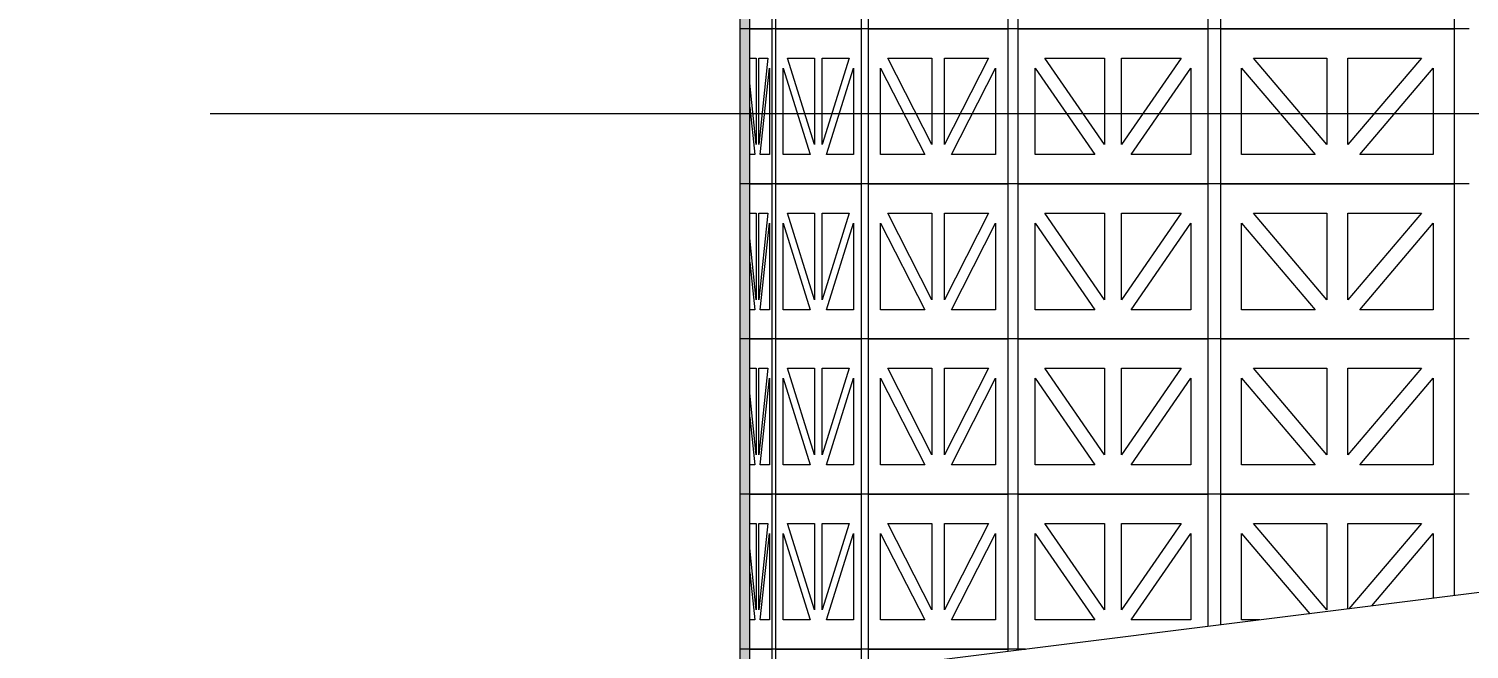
# Model space of a CAD drawing. Header units: millimetres. Extents: x -12186 to 152825, y -4386 to 9463.
# Drawn here: x -3771 to -2787, y 742 to 1166 of the extents above; entities that cross this region are included whole.
import ezdxf

# ---------------------------------------------------------------- set-up
doc = ezdxf.new("R2010")
doc.units = ezdxf.units.MM
for name, color, linetype, lineweight in [('A-FLOR-HRAL', 11, 'Continuous', 5), ('A-GLAZ-CURT', 52, 'Continuous', 5), ('G-ANNO-TEXT', 231, 'Continuous', 5)]:
    doc.layers.add(name, color=color, linetype=linetype, lineweight=lineweight)
doc.styles.add('Arial_4', font='arial.ttf', dxfattribs={"width": 0.9, "height": 150})

# ---------------------------------------------------------------- blocks, each defined once
blk = doc.blocks.new('System Panel - Glazed-V7-Section A-A')
at = {"layer": 'A-GLAZ-CURT'}
h = blk.add_hatch(color=256, dxfattribs=at)
h.paths.add_polyline_path([(-3285.25, 636), (-3278.75, 637.05), (-3278.75, 668.06), (-3285.25, 667.25), (-3285.25, 637.05)])
h.paths.add_polyline_path([(-3285.25, 717.63), (-3278.75, 718.45), (-3278.75, 742), (-3285.25, 742), (-3285.25, 720.05)])
for p, q in [((-3285.25, 717.63), (-3285.25, 742)), ((-3278.75, 742), (-3285.25, 742)), ((-3278.75, 742), (-3278.75, 718.45)), ((-3285.25, 636), (-3285.25, 667.25)), ((-3278.75, 668.06), (-3278.75, 636)), ((-3278.75, 636), (-3285.25, 636))]:
    blk.add_line(p, q, dxfattribs=at)
blk = doc.blocks.new('System Panel - Glazed-V4-Section A-A')
at = {"layer": 'A-GLAZ-CURT'}
blk.add_hatch(color=256, dxfattribs=at).paths.add_polyline_path([(-3285.25, 106), (-3278.75, 106), (-3278.75, 212), (-3285.25, 212), (-3285.25, 122.43)])
for p, q in [((-3285.25, 106), (-3285.25, 212)), ((-3278.75, 212), (-3285.25, 212)), ((-3278.75, 212), (-3278.75, 106)), ((-3278.75, 106), (-3285.25, 106))]:
    blk.add_line(p, q, dxfattribs=at)
blk = doc.blocks.new('The BREEZEBLOCK Family1 - The BREEZEBLOCK Family1-V54-Section A-A')
at = {"layer": 'A-GLAZ-CURT'}
for p, q in [((-3263.43, 742), (-3278.64, 742)), ((-3263.43, 720.36), (-3263.43, 742)), ((-3261.12, 742), (-3263.43, 742)), ((-3278.64, 722), (-3274.21, 722)), ((-3274.21, 722), (-3274.21, 720.05)), ((-3272.43, 720.05), (-3272.43, 722)), ((-3272.43, 722), (-3266.22, 722)), ((-3266.22, 722), (-3266.42, 720.05)), ((-3271.79, 668.93), (-3272.43, 662.88)), ((-3271.43, 656), (-3270.05, 669.15)), ((-3265.21, 669.75), (-3265.21, 656)), ((-3263.43, 636), (-3263.43, 669.97)), ((-3276.51, 668.34), (-3275.22, 656)), ((-3274.21, 662.88), (-3274.81, 668.55)), ((-3274.21, 668.63), (-3274.21, 662.88)), ((-3272.43, 662.88), (-3272.43, 668.85)), ((-3275.22, 656), (-3278.64, 656)), ((-3265.21, 656), (-3271.43, 656)), ((-3278.64, 636), (-3263.43, 636)), ((-3261.12, 636), (-3263.43, 636))]:
    blk.add_line(p, q, dxfattribs=at)
blk = doc.blocks.new('The BREEZEBLOCK Family1 - The BREEZEBLOCK Family1-V55-Section A-A')
at = {"layer": 'A-GLAZ-CURT'}
for p, q in [((-3261.12, 742), (-3261.12, 720.65)), ((-3202.42, 742), (-3261.12, 742)), ((-3202.42, 727.99), (-3202.42, 742)), ((-3197.88, 742), (-3202.42, 742)), ((-3252.86, 722), (-3250.33, 722)), ((-3261.12, 670.25), (-3261.12, 636)), ((-3255.84, 656), (-3255.84, 670.25)), ((-3242.56, 672.58), (-3237.39, 656)), ((-3234.42, 662.88), (-3237.64, 673.2)), ((-3234.42, 673.6), (-3234.42, 662.88)), ((-3225.43, 674.72), (-3229.13, 662.88)), ((-3229.13, 662.88), (-3229.13, 674.26)), ((-3226.15, 656), (-3220.1, 675.39)), ((-3207.71, 676.94), (-3207.71, 656)), ((-3202.42, 636), (-3202.42, 677.6)), ((-3237.39, 656), (-3255.84, 656)), ((-3207.71, 656), (-3226.15, 656)), ((-3261.12, 636), (-3202.42, 636)), ((-3197.88, 636), (-3202.42, 636))]:
    blk.add_line(p, q, dxfattribs=at)
blk = doc.blocks.new('The BREEZEBLOCK Family1 - The BREEZEBLOCK Family1-V56-Section A-A')
at = {"layer": 'A-GLAZ-CURT'}
for p, q in [((-3197.88, 742), (-3197.88, 728.56)), ((-3102.11, 742), (-3197.88, 742)), ((-3102.11, 740.53), (-3102.11, 742)), ((-3095.47, 742), (-3102.11, 742)), ((-3110.74, 689.06), (-3110.74, 656)), ((-3102.11, 636), (-3102.11, 690.14)), ((-3171.61, 680.45), (-3159.16, 656)), ((-3154.31, 662.88), (-3164.23, 682.37)), ((-3154.31, 683.61), (-3154.31, 662.88)), ((-3129.35, 678.55), (-3125.12, 686.85)), ((-3197.88, 678.17), (-3197.88, 636)), ((-3189.25, 656), (-3189.25, 678.55)), ((-3159.16, 656), (-3189.25, 656)), ((-3110.74, 656), (-3128.56, 656)), ((-3197.88, 636), (-3154.39, 636)), ((-3129.66, 636), (-3102.11, 636)), ((-3095.47, 636), (-3102.11, 636))]:
    blk.add_line(p, q, dxfattribs=at)
blk = doc.blocks.new('The BREEZEBLOCK Family1 - The BREEZEBLOCK Family1-V57-Section A-A')
at = {"layer": 'A-GLAZ-CURT'}
for p, q in [((-3090.33, 742), (-3095.47, 742)), ((-3014.14, 661.82), (-2984.47, 704.84)), ((-2996.86, 703.29), (-3014.14, 678.23)), ((-2977.38, 705.73), (-2977.38, 656)), ((-2965.68, 636), (-2965.68, 707.19)), ((-3095.47, 690.97), (-3095.47, 636)), ((-3083.78, 656), (-3083.78, 692.43)), ((-3069.37, 694.23), (-3043, 656)), ((-3038.43, 665.79), (-3058.95, 695.53)), ((-3043, 656), (-3083.78, 656)), ((-2977.38, 656), (-3014.14, 656)), ((-3095.47, 636), (-3038.36, 636)), ((-3014.14, 636), (-2965.68, 636)), ((-2957.17, 636), (-2965.68, 636))]:
    blk.add_line(p, q, dxfattribs=at)
blk = doc.blocks.new('The BREEZEBLOCK Family1 - The BREEZEBLOCK Family1-V14-Section A-A')
at = {"layer": 'A-GLAZ-CURT'}
for p, q in [((-3263.43, 212), (-3278.64, 212)), ((-3263.43, 106), (-3263.43, 212)), ((-3261.12, 212), (-3263.43, 212)), ((-3278.64, 192), (-3274.21, 192)), ((-3274.21, 192), (-3274.21, 132.88)), ((-3272.43, 132.88), (-3272.43, 192)), ((-3272.43, 192), (-3266.22, 192)), ((-3266.22, 192), (-3272.43, 132.88)), ((-3271.43, 126), (-3265.21, 185.12)), ((-3265.21, 185.12), (-3265.21, 126)), ((-3274.21, 132.88), (-3278.64, 174.95)), ((-3278.64, 158.54), (-3275.22, 126)), ((-3275.22, 126), (-3278.64, 126)), ((-3265.21, 126), (-3271.43, 126)), ((-3278.64, 106), (-3263.43, 106)), ((-3261.12, 106), (-3263.43, 106))]:
    blk.add_line(p, q, dxfattribs=at)
blk = doc.blocks.new('The BREEZEBLOCK Family1 - The BREEZEBLOCK Family1-V15-Section A-A')
at = {"layer": 'A-GLAZ-CURT'}
for p, q in [((-3261.12, 212), (-3261.12, 106)), ((-3202.42, 212), (-3261.12, 212)), ((-3202.42, 106), (-3202.42, 212)), ((-3197.88, 212), (-3202.42, 212)), ((-3252.86, 192), (-3234.42, 192)), ((-3234.42, 132.88), (-3252.86, 192)), ((-3234.42, 192), (-3234.42, 132.88)), ((-3229.13, 132.88), (-3229.13, 192)), ((-3229.13, 192), (-3210.68, 192)), ((-3210.68, 192), (-3229.13, 132.88)), ((-3255.84, 126), (-3255.84, 185.12)), ((-3255.84, 185.12), (-3237.39, 126)), ((-3226.15, 126), (-3207.71, 185.12)), ((-3207.71, 185.12), (-3207.71, 126)), ((-3237.39, 126), (-3255.84, 126)), ((-3207.71, 126), (-3226.15, 126)), ((-3261.12, 106), (-3202.42, 106)), ((-3197.88, 106), (-3202.42, 106))]:
    blk.add_line(p, q, dxfattribs=at)
blk = doc.blocks.new('The BREEZEBLOCK Family1 - The BREEZEBLOCK Family1-V62-Section A-A')
at = {"layer": 'A-GLAZ-CURT'}
for p, q in [((-3197.88, 848), (-3197.88, 742)), ((-3102.11, 848), (-3197.88, 848)), ((-3102.11, 742), (-3102.11, 848)), ((-3095.47, 848), (-3102.11, 848)), ((-3184.4, 828), (-3154.39, 828)), ((-3154.31, 768.88), (-3184.4, 828)), ((-3154.31, 828), (-3154.31, 768.88)), ((-3145.68, 768.88), (-3145.68, 828)), ((-3145.68, 828), (-3115.59, 828)), ((-3115.59, 828), (-3145.68, 768.88)), ((-3189.25, 762), (-3189.25, 821.12)), ((-3189.25, 821.12), (-3171.61, 786.46)), ((-3140.83, 762), (-3110.74, 821.12)), ((-3110.74, 821.12), (-3110.74, 762)), ((-3171.61, 786.45), (-3159.16, 762)), ((-3159.16, 762), (-3189.25, 762)), ((-3110.74, 762), (-3140.83, 762)), ((-3197.88, 742), (-3102.11, 742)), ((-3095.47, 742), (-3102.11, 742))]:
    blk.add_line(p, q, dxfattribs=at)
blk = doc.blocks.new('The BREEZEBLOCK Family1 - The BREEZEBLOCK Family1-V63-Section A-A')
at = {"layer": 'A-GLAZ-CURT'}
for p, q in [((-3095.47, 848), (-3095.47, 742)), ((-2965.68, 848), (-3095.47, 848)), ((-2965.68, 757.58), (-2965.68, 848)), ((-2957.17, 848), (-2965.68, 848)), ((-3077.2, 828), (-3036.43, 828)), ((-3036.43, 768.88), (-3077.2, 828)), ((-3036.43, 828), (-3036.43, 768.88)), ((-3024.73, 768.88), (-3024.73, 828)), ((-3024.73, 828), (-2983.95, 828)), ((-2983.95, 828), (-3024.73, 768.88)), ((-3083.78, 762), (-3083.78, 821.12)), ((-3083.78, 821.12), (-3043, 762)), ((-3018.16, 762), (-2977.38, 821.12)), ((-2977.38, 821.12), (-2977.38, 762)), ((-3043, 762), (-3083.78, 762)), ((-2977.38, 762), (-3018.16, 762)), ((-3095.47, 742), (-3090.33, 742))]:
    blk.add_line(p, q, dxfattribs=at)
blk = doc.blocks.new('The BREEZEBLOCK Family1 - The BREEZEBLOCK Family1-V64-Section A-A')
at = {"layer": 'A-GLAZ-CURT'}
for p, q in [((-2957.17, 848), (-2957.17, 758.64)), ((-2797.48, 848), (-2957.17, 848)), ((-2797.48, 778.61), (-2797.48, 848)), ((-2787.35, 848), (-2797.48, 848)), ((-2934.69, 828), (-2884.52, 828)), ((-2884.52, 768.88), (-2934.69, 828)), ((-2884.52, 828), (-2884.52, 768.88)), ((-2870.13, 769.52), (-2870.13, 828)), ((-2870.13, 828), (-2819.96, 828)), ((-2819.96, 828), (-2869.51, 769.6)), ((-2942.78, 762), (-2942.78, 821.12)), ((-2942.78, 821.12), (-2896.23, 766.26)), ((-2853.93, 771.55), (-2811.86, 821.12)), ((-2811.86, 821.12), (-2811.86, 776.81)), ((-2930.33, 762), (-2942.78, 762))]:
    blk.add_line(p, q, dxfattribs=at)
blk = doc.blocks.new('The BREEZEBLOCK Family1 - The BREEZEBLOCK Family1-V69-Section A-A')
at = {"layer": 'A-GLAZ-CURT'}
for p, q in [((-3197.88, 954), (-3197.88, 848)), ((-3102.11, 954), (-3197.88, 954)), ((-3102.11, 848), (-3102.11, 954)), ((-3095.47, 954), (-3102.11, 954)), ((-3189.25, 868), (-3189.25, 927.12)), ((-3189.25, 927.12), (-3159.16, 868)), ((-3184.4, 934), (-3154.39, 934)), ((-3154.31, 874.88), (-3184.4, 934)), ((-3154.31, 934), (-3154.31, 874.88)), ((-3145.68, 874.88), (-3145.68, 934)), ((-3145.68, 934), (-3115.59, 934)), ((-3115.59, 934), (-3145.68, 874.88)), ((-3140.83, 868), (-3110.74, 927.12)), ((-3110.74, 927.12), (-3110.74, 868)), ((-3159.16, 868), (-3189.25, 868)), ((-3110.74, 868), (-3140.83, 868)), ((-3197.88, 848), (-3102.11, 848)), ((-3095.47, 848), (-3102.11, 848))]:
    blk.add_line(p, q, dxfattribs=at)
blk = doc.blocks.new('The BREEZEBLOCK Family1 - The BREEZEBLOCK Family1-V70-Section A-A')
at = {"layer": 'A-GLAZ-CURT'}
for p, q in [((-3095.47, 954), (-3095.47, 848)), ((-2965.68, 954), (-3095.47, 954)), ((-2965.68, 848), (-2965.68, 954)), ((-2957.17, 954), (-2965.68, 954)), ((-3083.78, 868), (-3083.78, 927.12)), ((-3083.78, 927.12), (-3043, 868)), ((-3077.2, 934), (-3036.43, 934)), ((-3036.43, 874.88), (-3077.2, 934)), ((-3036.43, 934), (-3036.43, 874.88)), ((-3024.73, 874.88), (-3024.73, 934)), ((-3024.73, 934), (-2983.95, 934)), ((-2983.95, 934), (-3024.73, 874.88)), ((-3018.16, 868), (-2977.38, 927.12)), ((-2977.38, 927.12), (-2977.38, 868)), ((-3043, 868), (-3083.78, 868)), ((-2977.38, 868), (-3018.16, 868)), ((-3095.47, 848), (-2965.68, 848)), ((-2957.17, 848), (-2965.68, 848))]:
    blk.add_line(p, q, dxfattribs=at)
blk = doc.blocks.new('The BREEZEBLOCK Family1 - The BREEZEBLOCK Family1-V71-Section A-A')
at = {"layer": 'A-GLAZ-CURT'}
for p, q in [((-2957.17, 954), (-2957.17, 848)), ((-2797.48, 954), (-2957.17, 954)), ((-2797.48, 848), (-2797.48, 954)), ((-2787.35, 954), (-2797.48, 954)), ((-2942.78, 868), (-2942.78, 927.12)), ((-2942.78, 927.12), (-2892.61, 868)), ((-2934.69, 934), (-2884.52, 934)), ((-2884.52, 874.88), (-2934.69, 934)), ((-2884.52, 934), (-2884.52, 874.88)), ((-2870.13, 874.88), (-2870.13, 934)), ((-2870.13, 934), (-2819.96, 934)), ((-2819.96, 934), (-2870.13, 874.88)), ((-2862.04, 868), (-2811.86, 927.12)), ((-2811.86, 927.12), (-2811.86, 868)), ((-2892.61, 868), (-2942.78, 868)), ((-2811.86, 868), (-2862.04, 868)), ((-2957.17, 848), (-2797.48, 848)), ((-2787.35, 848), (-2797.48, 848))]:
    blk.add_line(p, q, dxfattribs=at)
blk = doc.blocks.new('The BREEZEBLOCK Family1 - The BREEZEBLOCK Family1-V77-Section A-A')
at = {"layer": 'A-GLAZ-CURT'}
for p, q in [((-3263.43, 1272), (-3278.64, 1272)), ((-3263.43, 1166), (-3263.43, 1272)), ((-3261.12, 1272), (-3263.43, 1272)), ((-3278.64, 1252), (-3274.21, 1252)), ((-3274.21, 1252), (-3274.21, 1192.88)), ((-3272.43, 1192.88), (-3272.43, 1252)), ((-3272.43, 1252), (-3266.22, 1252)), ((-3266.29, 1251.27), (-3272.43, 1192.88)), ((-3271.43, 1186), (-3265.21, 1245.12)), ((-3265.21, 1245.12), (-3265.21, 1186)), ((-3274.21, 1192.88), (-3278.75, 1236.06)), ((-3278.64, 1218.54), (-3275.22, 1186)), ((-3275.22, 1186), (-3278.64, 1186)), ((-3265.21, 1186), (-3271.43, 1186)), ((-3278.64, 1166), (-3263.43, 1166)), ((-3261.12, 1166), (-3263.43, 1166))]:
    blk.add_line(p, q, dxfattribs=at)
blk = doc.blocks.new('Top Rail Type - Top Rail_Internal_-1115820-Section A-A')
at = {"layer": 'A-FLOR-HRAL'}
blk.add_line((-1049.33, 997.12), (-4141.84, 610.56), dxfattribs=at)

msp = doc.modelspace()

# ---------------------------------------------------------------- linework, layer by layer
at = {"layer": 'G-ANNO-TEXT', "color": 7}
msp.add_line((-1641.26, 1107.97), (-3647.17, 1107.97), dxfattribs=at)

# ---------------------------------------------------------------- block references
at = {"layer": 'A-FLOR-HRAL'}
msp.add_blockref('Top Rail Type - Top Rail_Internal_-1115820-Section A-A', (0, 0), dxfattribs=at)
at = {"layer": 'A-GLAZ-CURT'}
for name, p in [('System Panel - Glazed-V4-Section A-A', (0, 1060)), ('The BREEZEBLOCK Family1 - The BREEZEBLOCK Family1-V77-Section A-A', (0, 0)), ('The BREEZEBLOCK Family1 - The BREEZEBLOCK Family1-V15-Section A-A', (0, 1060)), ('The BREEZEBLOCK Family1 - The BREEZEBLOCK Family1-V69-Section A-A', (0, 318)), ('The BREEZEBLOCK Family1 - The BREEZEBLOCK Family1-V70-Section A-A', (0, 318)), ('The BREEZEBLOCK Family1 - The BREEZEBLOCK Family1-V71-Section A-A', (0, 318)), ('System Panel - Glazed-V4-Section A-A', (0, 954)), ('The BREEZEBLOCK Family1 - The BREEZEBLOCK Family1-V14-Section A-A', (0, 954)), ('The BREEZEBLOCK Family1 - The BREEZEBLOCK Family1-V15-Section A-A', (0, 954)), ('The BREEZEBLOCK Family1 - The BREEZEBLOCK Family1-V69-Section A-A', (0, 212)), ('The BREEZEBLOCK Family1 - The BREEZEBLOCK Family1-V70-Section A-A', (0, 212)), ('The BREEZEBLOCK Family1 - The BREEZEBLOCK Family1-V71-Section A-A', (0, 212)), ('System Panel - Glazed-V4-Section A-A', (0, 848)), ('The BREEZEBLOCK Family1 - The BREEZEBLOCK Family1-V14-Section A-A', (0, 848)), ('The BREEZEBLOCK Family1 - The BREEZEBLOCK Family1-V15-Section A-A', (0, 848)), ('The BREEZEBLOCK Family1 - The BREEZEBLOCK Family1-V69-Section A-A', (0, 106)), ('The BREEZEBLOCK Family1 - The BREEZEBLOCK Family1-V70-Section A-A', (0, 106)), ('The BREEZEBLOCK Family1 - The BREEZEBLOCK Family1-V71-Section A-A', (0, 106)), ('System Panel - Glazed-V4-Section A-A', (0, 742)), ('The BREEZEBLOCK Family1 - The BREEZEBLOCK Family1-V14-Section A-A', (0, 742)), ('The BREEZEBLOCK Family1 - The BREEZEBLOCK Family1-V15-Section A-A', (0, 742)), ('The BREEZEBLOCK Family1 - The BREEZEBLOCK Family1-V69-Section A-A', (0, 0)), ('The BREEZEBLOCK Family1 - The BREEZEBLOCK Family1-V70-Section A-A', (0, 0)), ('The BREEZEBLOCK Family1 - The BREEZEBLOCK Family1-V71-Section A-A', (0, 0)), ('System Panel - Glazed-V4-Section A-A', (0, 636)), ('The BREEZEBLOCK Family1 - The BREEZEBLOCK Family1-V14-Section A-A', (0, 636)), ('The BREEZEBLOCK Family1 - The BREEZEBLOCK Family1-V15-Section A-A', (0, 636)), ('The BREEZEBLOCK Family1 - The BREEZEBLOCK Family1-V62-Section A-A', (0, 0)), ('The BREEZEBLOCK Family1 - The BREEZEBLOCK Family1-V63-Section A-A', (0, 0)), ('The BREEZEBLOCK Family1 - The BREEZEBLOCK Family1-V64-Section A-A', (0, 0)), ('System Panel - Glazed-V7-Section A-A', (0, 0)), ('The BREEZEBLOCK Family1 - The BREEZEBLOCK Family1-V54-Section A-A', (0, 0)), ('The BREEZEBLOCK Family1 - The BREEZEBLOCK Family1-V55-Section A-A', (0, 0)), ('The BREEZEBLOCK Family1 - The BREEZEBLOCK Family1-V56-Section A-A', (0, 0)), ('The BREEZEBLOCK Family1 - The BREEZEBLOCK Family1-V57-Section A-A', (0, 0))]:
    msp.add_blockref(name, p, dxfattribs=at)

# ---------------------------------------------------------------- next in the draw order: texts
at = {"layer": 'G-ANNO-TEXT', "color": 7, "insert": (-4330.82, 1182.97), "char_height": 150, "width": 584.4302, "attachment_point": 1, "style": 'Arial_4', "bg_fill": 3, "box_fill_scale": 1.25, "bg_fill_color": 256, "bg_fill_true_color": 13158600, "bg_fill_transparency": 0}
msp.add_mtext('ramp.', dxfattribs=at)

doc.saveas('drawing.dxf')
